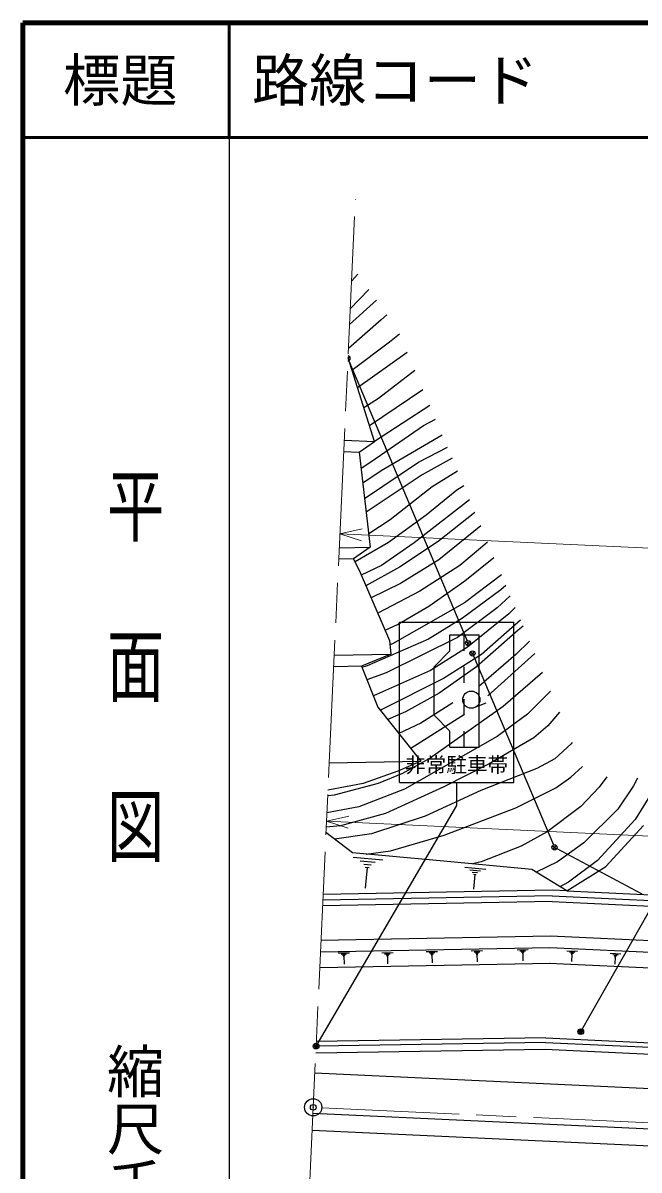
# Model space of a CAD drawing. Units: millimetres, scale not verified. Extents: x 40000 to 680000, y 20000 to 380000.
# Drawn here: x 40000 to 93809, y 279878 to 380000 of the extents above; entities that cross this region are included whole.
import ezdxf
from ezdxf.enums import TextEntityAlignment as Align

# ---------------------------------------------------------------- set-up
doc = ezdxf.new("R2010")
doc.units = ezdxf.units.MM
doc.header["$LTSCALE"] = 1000
doc.header["$PDMODE"] = 32
doc.header["$PDSIZE"] = 500
doc.linetypes.add('CHAIN', pattern=[18.5, 12, -1.5, 3.5, -1.5])
for name, color, linetype, lineweight in [('M-BGD', 7, 'Continuous', 25), ('M-BMK', 2, 'CHAIN', 13), ('M-BMK-ROW', 30, 'Continuous', 25), ('M-BMK-SRVR', 3, 'Continuous', 25), ('M-STR-HTXT', 7, 'Continuous', 13), ('M-STR-STRC', 7, 'Continuous', 25), ('M-TTL', 2, 'Continuous', 140), ('M-TTL-BAND', 7, 'Continuous', 25), ('M-TTL-LINE', 7, 'Continuous', 50)]:
    doc.layers.add(name, color=color, linetype=linetype, lineweight=lineweight)
doc.layers.add('M-TTL-TXT', color=7, linetype='Continuous')
doc.styles.add('@ＭＳ ゴシック', font='')
doc.styles.add('ＭＳ ゴシック', font='')
doc.styles.get('@ＭＳ ゴシック').set_extended_font_data('@MS Gothic')
doc.styles.get('ＭＳ ゴシック').set_extended_font_data('MS Gothic')

msp = doc.modelspace()

# ---------------------------------------------------------------- linework, layer by layer
at = {"layer": 'M-BGD'}
for p, q in [((68700, 357471), (69240, 358071)), ((70209, 356721), (68588, 355046)), ((70876, 355792), (68524, 353666)), ((68390, 350782), (68390, 350782)), ((70714, 343466), (68390, 350782)), ((69213, 348191), (73554, 351278)), ((70267, 344874), (74939, 348005)), ((75525, 346620), (70714, 343466)), ((68056, 343590), (70714, 343466)), ((68056, 343590), (68056, 343590)), ((69360, 342528), (70714, 343466)), ((68010, 342591), (69360, 342528)), ((69360, 342528), (70333, 334250)), ((67620, 334200), (70333, 334250)), ((67620, 334200), (67620, 334200)), ((70333, 334250), (68871, 333225)), ((68871, 333225), (67574, 333201)), ((67574, 333201), (67574, 333201)), ((68871, 333225), (69443, 332038)), ((69443, 332038), (72026, 326097)), ((72026, 326097), (72119, 324901)), ((67184, 324810), (72119, 324901)), ((67184, 324810), (67184, 324810)), ((72119, 324901), (69558, 323856)), ((84694, 324956), (80604, 321276)), ((69558, 323856), (67138, 323811)), ((67138, 323811), (67138, 323811)), ((69558, 323856), (70992, 320290)), ((80424, 320642), (79385, 320211)), ((70992, 320290), (74741, 315568)), ((78560, 319630), (73864, 316673)), ((66748, 315420), (66749, 315420)), ((66749, 315420), (74741, 315568)), ((74741, 315568), (72749, 314700)), ((72749, 314700), (69719, 313603)), ((69719, 313603), (66638, 313044)), ((90909, 306369), (94203, 309962)), ((66465, 309327), (66466, 309327)), ((68770, 307573), (66466, 309327)), ((76429, 306877), (68770, 307573)), ((68846, 307190), (71424, 306951)), ((69466, 306872), (70756, 306753)), ((69765, 306584), (70409, 306525)), ((84430, 306122), (76429, 306877)), ((70063, 306297), (69896, 304492)), ((69902, 306312), (70224, 306282)), ((78587, 306319), (80423, 306149)), ((79029, 306093), (79947, 306008)), ((79242, 305888), (79700, 305845)), ((79454, 305683), (79335, 304398)), ((79339, 305694), (79569, 305672)), ((87492, 304246), (84430, 306122)), ((87492, 304246), (90909, 306369)), ((86215, 303805), (66192, 303434)), ((86254, 304304), (66215, 303933)), ((66215, 303933), (66215, 303933)), ((86215, 303805), (107181, 302832)), ((87492, 304246), (86254, 304304)), ((87492, 304246), (107290, 303327)), ((86208, 303305), (66169, 302934)), ((66169, 302934), (66169, 302934)), ((86208, 303305), (107012, 302339)), ((66030, 299937), (86069, 300308)), ((66030, 299937), (66030, 299937)), ((86069, 300308), (106357, 299366)), ((65983, 298938), (86022, 299309)), ((65983, 298938), (65983, 298938)), ((67533, 298823), (68516, 298838)), ((67780, 298728), (68272, 298736)), ((67905, 298632), (68150, 298636)), ((67968, 298535), (68091, 298536)), ((68029, 298536), (68040, 297847)), ((71342, 298840), (72325, 298855)), ((71589, 298746), (72081, 298753)), ((71714, 298649), (71959, 298653)), ((71777, 298552), (71899, 298554)), ((71838, 298553), (71848, 297865)), ((75226, 298944), (76209, 298959)), ((75473, 298849), (75965, 298857)), ((75598, 298753), (75843, 298756)), ((75661, 298655), (75783, 298657)), ((75722, 298656), (75733, 297968)), ((79158, 299013), (80141, 299028)), ((79405, 298918), (79897, 298926)), ((79530, 298822), (79775, 298826)), ((79593, 298725), (79715, 298727)), ((79654, 298726), (79665, 298038)), ((83152, 299110), (84133, 299125)), ((83399, 299015), (83889, 299023)), ((83523, 298919), (83768, 298923)), ((83586, 298822), (83708, 298824)), ((83647, 298823), (83657, 298136)), ((86022, 299309), (106139, 298375)), ((87495, 299023), (88426, 298983)), ((87724, 298920), (88189, 298900)), ((87836, 298822), (88069, 298812)), ((87890, 298726), (88007, 298721)), ((87948, 298724), (87920, 298072)), ((91275, 298800), (92217, 298760)), ((91507, 298696), (91977, 298676)), ((91620, 298597), (91856, 298586)), ((91675, 298500), (91793, 298495)), ((91734, 298497), (91705, 297838)), ((65919, 297552), (65964, 297550)), ((65964, 297550), (86048, 297922)), ((85958, 297924), (105936, 296996)), ((85656, 291418), (65619, 291096)), ((85656, 291418), (105634, 290490)), ((65573, 290097), (85610, 290419)), ((65619, 291096), (65619, 291096)), ((85637, 291018), (65751, 290699)), ((85610, 290419), (105588, 289491)), ((85637, 291018), (105616, 290091)), ((65573, 290097), (65573, 290097)), ((65492, 288349), (318320, 276613)), ((65329, 284853), (318158, 273117)), ((65260, 283355), (318088, 271619))]:
    msp.add_line(p, q, dxfattribs=at)
for points in [[(71795, 354511), (71274, 354087), (68427, 351574)], [(68732, 349707), (72013, 352171), (72877, 352877)], [(69773, 346430), (71060, 347258), (74226, 349689)], [(69525, 341127), (70376, 341700), (74989, 344877), (76035, 345416)], [(69672, 339872), (71297, 340942), (76615, 344045)], [(69834, 338489), (74538, 341671), (77066, 342979)], [(77477, 342008), (74862, 340560), (69975, 337289)], [(77959, 340869), (75753, 339517), (72064, 336641), (70197, 335403)], [(78500, 339591), (77899, 339223), (75215, 337041), (71915, 334658), (69001, 332954)], [(79010, 338386), (74159, 334618), (71322, 332647), (69548, 331795)], [(79480, 337276), (76255, 334751), (72875, 332499), (69950, 330871)], [(79978, 336098), (76316, 333150), (72979, 331082), (70406, 329823)], [(80581, 334674), (79972, 334158), (78168, 332642), (74659, 330400), (70994, 328471)], [(71634, 327000), (72702, 327487), (75454, 329091), (78582, 331313), (81138, 333357)], [(81782, 331836), (78555, 329382), (72262, 325801), (72055, 325721)], [(82177, 330903), (81746, 330526), (78393, 328048), (75413, 326201), (70058, 323880), (69609, 323730)], [(82556, 330006), (81422, 328943), (77952, 326374), (71728, 323287), (70034, 322674)], [(82988, 328986), (82443, 328426), (78821, 325520), (75607, 323492), (70602, 321260)], [(83459, 327872), (80051, 324862), (76716, 322768), (71218, 320005)], [(83685, 327338), (83253, 326991), (79603, 323787), (76353, 321513), (73413, 319874), (71856, 319202)], [(84233, 326044), (83057, 324874), (79806, 322075)], [(85388, 323315), (81933, 320324), (75555, 315839), (73157, 314482), (71020, 313616), (67174, 312598), (66614, 312532)], [(86076, 321688), (84058, 319669), (81410, 317721), (73317, 313136), (69343, 311579), (66546, 311069)], [(77543, 320658), (74747, 318871), (72837, 317967)], [(86852, 319855), (85843, 318643), (84623, 317605), (80732, 315343), (76750, 313313), (71651, 310998), (67748, 309922), (66487, 309799)], [(87977, 317197), (87885, 317072), (86439, 315778), (84876, 314928), (79986, 313008), (75132, 310772), (70454, 309222), (67215, 308757)], [(69981, 307463), (72101, 307745), (76800, 309119), (83044, 311494), (86547, 313250), (87847, 314157), (88858, 315114)], [(91006, 314196), (90317, 313289), (88724, 311619), (85789, 309394), (83505, 308153), (80020, 306782), (79256, 306611)], [(93672, 314075), (93323, 313403), (91950, 311389), (88974, 308432), (86673, 306793), (84812, 305888)], [(95389, 313997), (94897, 312760), (93465, 310484), (90179, 306903), (87654, 304995), (86903, 304607)]]:
    msp.add_lwpolyline(points, dxfattribs=at)
msp.add_circle((79155, 320928), 750, dxfattribs=at)
at = {"layer": 'M-BMK'}
for p, q in [((62400, 221745), (69032, 364627)), ((66102, 285318), (85331, 284425)), ((85331, 284425), (105310, 283498))]:
    msp.add_line(p, q, dxfattribs=at)
at = {"layer": 'M-BMK-ROW'}
for p, q in [((68386, 350700), (68538, 350581)), ((68500, 350897), (68389, 350755)), ((68449, 350513), (78788, 326082)), ((78699, 326014), (79052, 325735)), ((79015, 326051), (78736, 325698)), ((79083, 325106), (79437, 324828)), ((79399, 325144), (79121, 324790)), ((79347, 324760), (86333, 308253)), ((86244, 308185), (86597, 307907)), ((86560, 308223), (86281, 307869)), ((86619, 307940), (94039, 303988))]:
    msp.add_line(p, q, dxfattribs=at)
for centre in [(78876, 325875), (79260, 324967), (86420, 308046)]:
    msp.add_circle(centre, 225, dxfattribs=at)
msp.add_arc((68361, 350720), 225, 273.99469, 80.6899, dxfattribs=at)
at = {"layer": 'M-BMK-SRVR'}
msp.add_circle((65353, 285353), 750, dxfattribs=at)
msp.add_point((65353, 285353), dxfattribs=at)
at = {"layer": 'M-STR-HTXT'}
for p, q in [((69630, 335837), (67676, 335409)), ((67676, 335409), (321203, 323641)), ((67676, 335409), (69582, 334802)), ((68466, 310753), (66512, 310326)), ((66512, 310326), (440800, 292952)), ((66512, 310326), (68418, 309719))]:
    msp.add_line(p, q, dxfattribs=at)
at = {"layer": 'M-STR-STRC'}
for p, q in [((72875, 313691), (72875, 327691)), ((72875, 327691), (82875, 327691)), ((82875, 313691), (82875, 327691)), ((77285, 325191), (77285, 326591)), ((77285, 326591), (79839, 326591)), ((78530, 325191), (78530, 326591)), ((79839, 316791), (79839, 326591)), ((77285, 325191), (75911, 323791)), ((75911, 319591), (75911, 323791)), ((78530, 322391), (78530, 323791)), ((78530, 319591), (78530, 320991)), ((75911, 319591), (77285, 318191)), ((77285, 316791), (77285, 318191)), ((78530, 316791), (78530, 318191)), ((103696, 318367), (88790, 292087)), ((77285, 316791), (79839, 316791)), ((72875, 313691), (82875, 313691)), ((77875, 313691), (77875, 311691)), ((77875, 311691), (65676, 290826))]:
    msp.add_line(p, q, dxfattribs=at)
for centre, radius in [((88716, 291957), 150), ((88716, 291957), 120), ((88716, 291957), 90), ((88716, 291957), 60), ((88716, 291957), 30), ((65601, 290697), 150), ((65601, 290697), 120), ((65601, 290697), 90), ((65601, 290697), 60), ((65601, 290697), 30)]:
    msp.add_circle(centre, radius, dxfattribs=at)
for p in [(88716, 291957), (65601, 290697)]:
    msp.add_point(p, dxfattribs=at)
at = {"layer": 'M-TTL'}
for p, q in [((40000, 380000), (40000, 20000)), ((680000, 380000), (40000, 380000))]:
    msp.add_line(p, q, dxfattribs=at)
at = {"layer": 'M-TTL-BAND'}
msp.add_line((58000, 370000), (58000, 20000), dxfattribs=at)
at = {"layer": 'M-TTL-LINE'}
for p, q in [((58000, 380000), (58000, 370000)), ((40000, 370000), (680000, 370000))]:
    msp.add_line(p, q, dxfattribs=at)

# ---------------------------------------------------------------- texts
at = {"layer": 'M-STR-STRC', "style": 'ＭＳ ゴシック'}
msp.add_text('非常駐車帯', height=1320, dxfattribs=at).set_placement((77875, 315241), align=Align.MIDDLE_CENTER)
at = {"layer": 'M-TTL-BAND', "style": '@ＭＳ ゴシック', "width": 1.4}
msp.add_text('平  面  図', height=3666, rotation=270, dxfattribs=at).set_placement((49777, 306475), align=Align.MIDDLE_RIGHT)
at = {"layer": 'M-TTL-BAND', "style": '@ＭＳ ゴシック'}
msp.add_text('縮尺千分の一', height=3666, rotation=270, dxfattribs=at).set_placement((49777, 261030), align=Align.MIDDLE_RIGHT)
at = {"layer": 'M-TTL-TXT', "style": 'ＭＳ ゴシック'}
msp.add_text('標題', height=3666, dxfattribs=at).set_placement((48500, 375000), align=Align.MIDDLE_CENTER)
msp.add_text('路線コード', height=3666, dxfattribs=at).set_placement((60000, 375000), align=Align.MIDDLE_LEFT)

doc.saveas('drawing.dxf')
